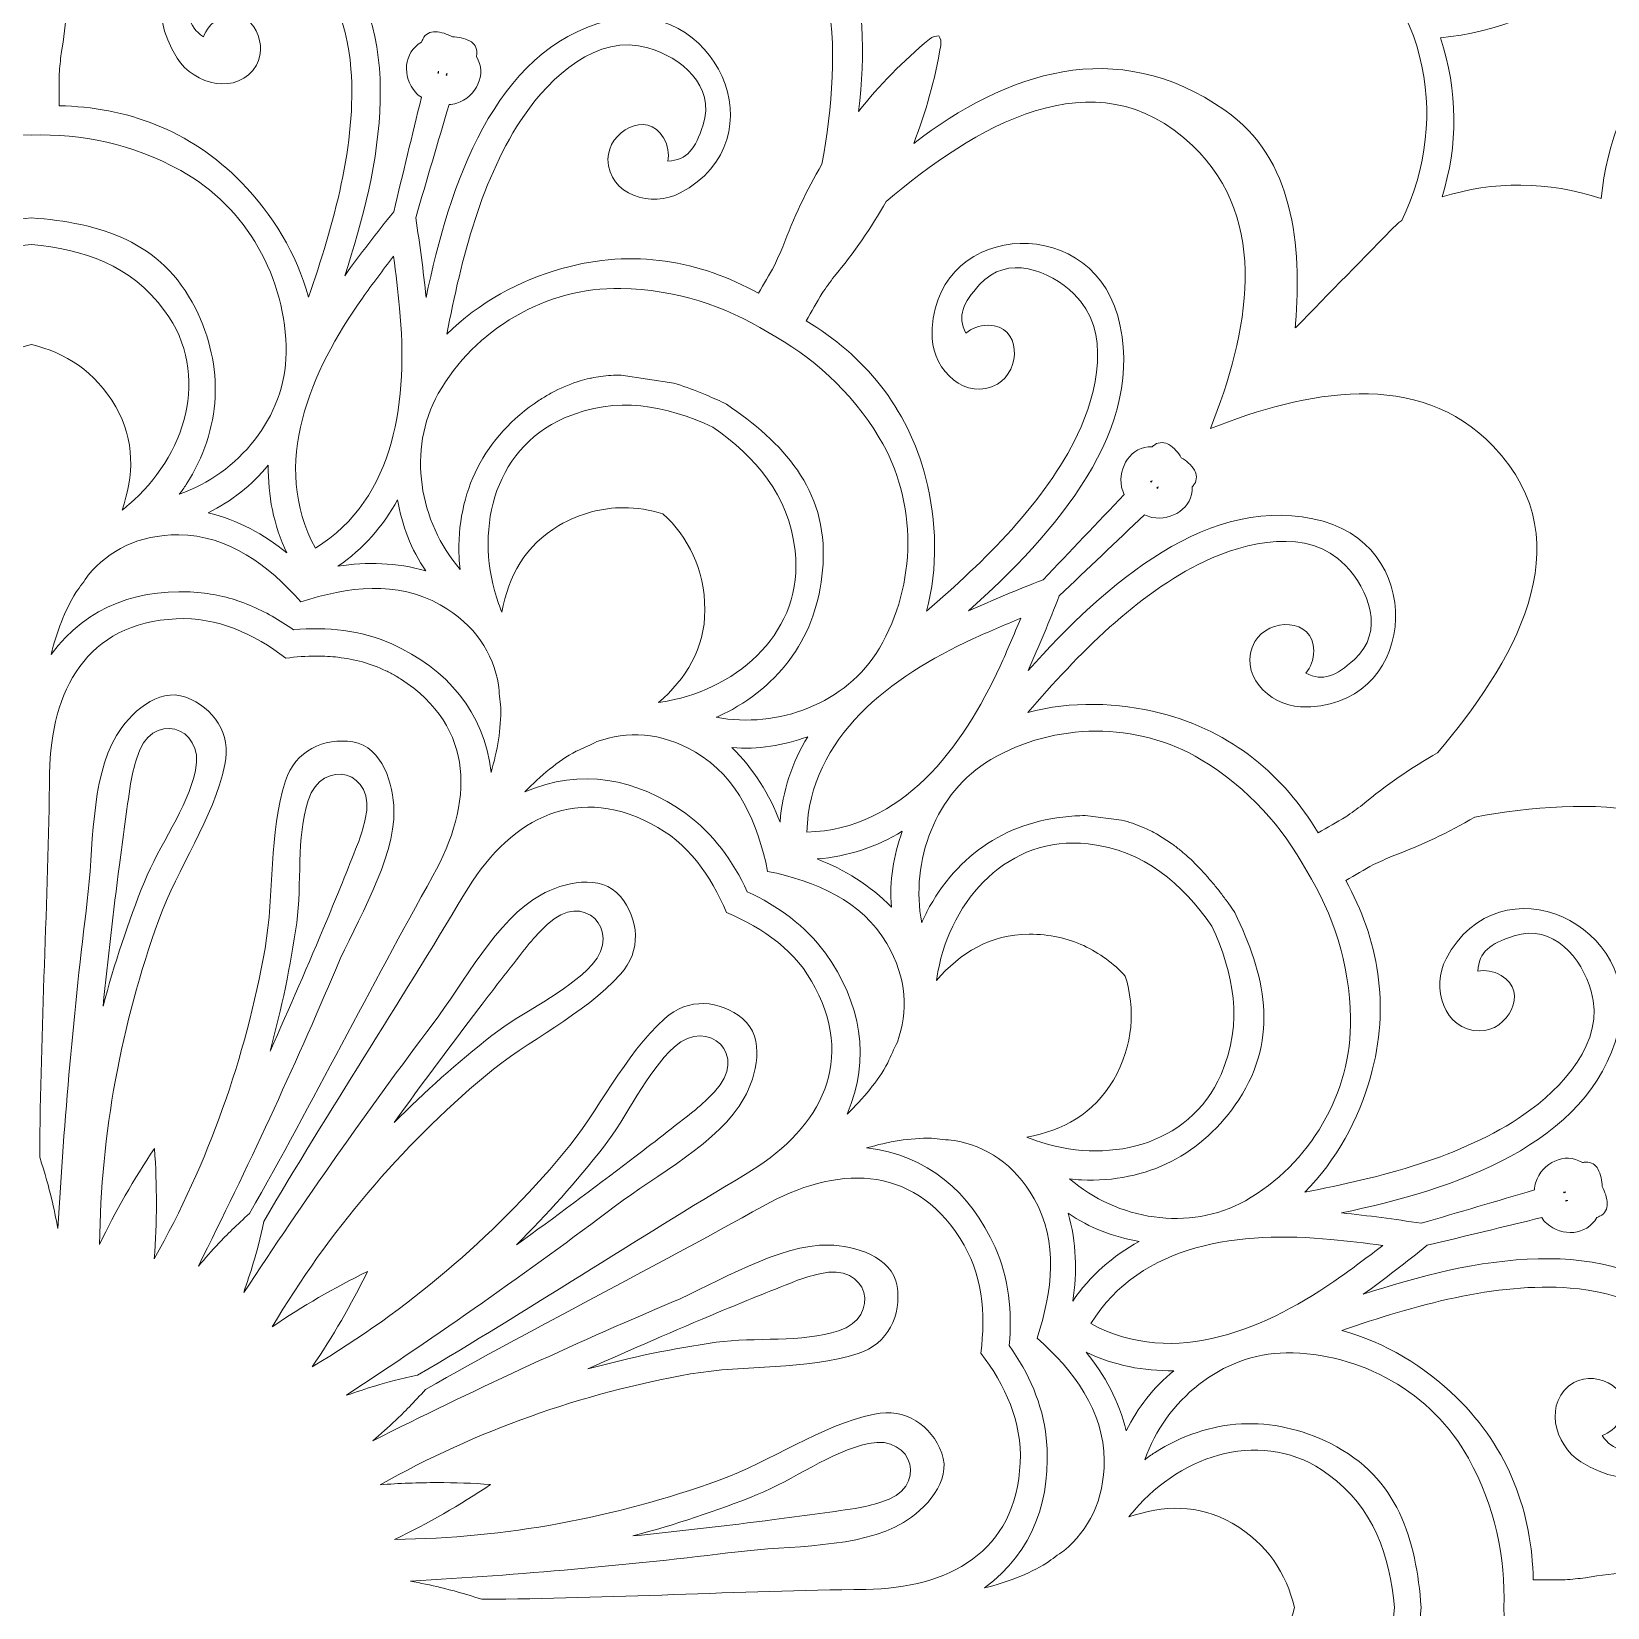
# Model space of a CAD drawing. Header units: inches. Extents: x 55 to 655, y -401 to -5.
# Drawn here: x 354 to 410.5, y -100 to -43.5 of the extents above; entities that cross this region are included whole.
import ezdxf

# ---------------------------------------------------------------- set-up
doc = ezdxf.new("R2010")
doc.units = ezdxf.units.IN
doc.header["$MEASUREMENT"] = 0
doc.layers.add('Layer 1', color=7, linetype='Continuous')

# ---------------------------------------------------------------- blocks, each defined once
blk = doc.blocks.new('block 3')
at = {"layer": 'Layer 1', "lineweight": 0}
for points, knots in [([(442.814, -100.103), (442.735, -100.063), (442.656, -100.036), (442.581, -100), (442.656, -99.964), (442.735, -99.937), (442.814, -99.897), (447.002, -97.912), (448.667, -92.708), (447.52, -88.393), (446.769, -85.569), (445.127, -83.141), (442.838, -81.591), (442.861, -81.563), (442.885, -81.532), (442.909, -81.496), (444.048, -79.487), (445.092, -77.431), (446.049, -75.335), (444.17, -73.998), (442.241, -72.74), (440.247, -71.574), (440.212, -71.55), (440.176, -71.534), (440.141, -71.522), (441.347, -69.035), (441.556, -66.112), (440.793, -63.293), (439.627, -58.982), (435.585, -55.308), (430.966, -55.68), (430.879, -55.688), (430.796, -55.7), (430.713, -55.712), (430.764, -55.64), (430.816, -55.577), (430.863, -55.506), (433.497, -51.69), (432.338, -46.351), (429.186, -43.187), (427.126, -41.119), (424.492, -39.838), (421.732, -39.636), (421.74, -39.6), (421.744, -39.561), (421.744, -39.521), (421.728, -37.212), (421.605, -34.91), (421.384, -32.616), (419.09, -32.395), (416.788, -32.272), (414.479, -32.256), (414.439, -32.256), (414.4, -32.26), (414.364, -32.268), (414.162, -29.508), (412.881, -26.874), (410.813, -24.814), (407.649, -21.662), (402.31, -20.503), (398.494, -23.137), (398.423, -23.184), (398.36, -23.236), (398.288, -23.287), (398.3, -23.204), (398.312, -23.121), (398.32, -23.034), (398.692, -18.415), (395.018, -14.373), (390.707, -13.207), (387.888, -12.444), (384.965, -12.653), (382.478, -13.859), (382.466, -13.824), (382.45, -13.788), (382.426, -13.753), (381.26, -11.759), (380.002, -9.83), (378.665, -7.951), (376.569, -8.908), (374.513, -9.952), (372.504, -11.091), (372.468, -11.115), (372.437, -11.139), (372.409, -11.162), (370.859, -8.873), (368.431, -7.231), (365.607, -6.48), (361.292, -5.333), (356.088, -6.998), (354.103, -11.186), (354.063, -11.265), (354.036, -11.344), (354, -11.419), (353.964, -11.344), (353.937, -11.265), (353.897, -11.186), (351.912, -6.998), (346.708, -5.333), (342.393, -6.48), (339.569, -7.231), (337.141, -8.873), (335.591, -11.162), (335.563, -11.139), (335.532, -11.115), (335.496, -11.091), (333.487, -9.952), (331.431, -8.908), (329.335, -7.951), (327.998, -9.83), (326.74, -11.759), (325.574, -13.753), (325.55, -13.788), (325.534, -13.824), (325.522, -13.859), (323.035, -12.653), (320.112, -12.444), (317.293, -13.207), (312.982, -14.373), (309.308, -18.415), (309.68, -23.034), (309.688, -23.121), (309.7, -23.204), (309.712, -23.287), (309.64, -23.236), (309.577, -23.184), (309.506, -23.137), (305.69, -20.503), (300.351, -21.662), (297.187, -24.814), (295.119, -26.874), (293.838, -29.508), (293.636, -32.268), (293.6, -32.26), (293.561, -32.256), (293.521, -32.256), (291.212, -32.272), (288.91, -32.395), (286.616, -32.616), (286.395, -34.91), (286.272, -37.212), (286.256, -39.521), (286.256, -39.561), (286.26, -39.6), (286.268, -39.636), (283.508, -39.838), (280.874, -41.119), (278.814, -43.187), (275.662, -46.351), (274.503, -51.69), (277.137, -55.506), (277.184, -55.577), (277.236, -55.64), (277.287, -55.712), (277.204, -55.7), (277.121, -55.688), (277.034, -55.68), (272.415, -55.308), (268.373, -58.982), (267.207, -63.293), (266.444, -66.112), (266.653, -69.035), (267.859, -71.522), (267.824, -71.534), (267.788, -71.55), (267.753, -71.574), (265.759, -72.74), (263.83, -73.998), (261.951, -75.335), (262.908, -77.431), (263.952, -79.487), (265.091, -81.496), (265.115, -81.532), (265.139, -81.563), (265.162, -81.591), (262.873, -83.141), (261.231, -85.569), (260.48, -88.393), (259.333, -92.708), (260.998, -97.912), (265.186, -99.897), (265.265, -99.937), (265.344, -99.964), (265.419, -100), (265.344, -100.036), (265.265, -100.063), (265.186, -100.103), (260.998, -102.088), (259.333, -107.292), (260.48, -111.607), (261.231, -114.431), (262.873, -116.859), (265.162, -118.409), (265.139, -118.437), (265.115, -118.468), (265.091, -118.504), (263.952, -120.513), (262.908, -122.569), (261.951, -124.665), (263.83, -126.002), (265.759, -127.26), (267.753, -128.426), (267.788, -128.45), (267.824, -128.466), (267.859, -128.478), (266.653, -130.965), (266.444, -133.888), (267.207, -136.707), (268.373, -141.018), (272.415, -144.692), (277.034, -144.32), (277.121, -144.312), (277.204, -144.3), (277.287, -144.288), (277.236, -144.36), (277.184, -144.423), (277.137, -144.494), (274.503, -148.31), (275.662, -153.649), (278.814, -156.813), (280.874, -158.881), (283.508, -160.162), (286.268, -160.364), (286.26, -160.4), (286.256, -160.439), (286.256, -160.479), (286.272, -162.788), (286.395, -165.09), (286.616, -167.384), (288.91, -167.605), (291.212, -167.728), (293.521, -167.744), (293.561, -167.744), (293.6, -167.74), (293.636, -167.732), (293.838, -170.492), (295.119, -173.126), (297.187, -175.186), (300.351, -178.338), (305.69, -179.497), (309.506, -176.863), (309.577, -176.816), (309.64, -176.764), (309.712, -176.713), (309.7, -176.796), (309.688, -176.879), (309.68, -176.966), (309.308, -181.585), (312.982, -185.627), (317.293, -186.793), (320.112, -187.556), (323.035, -187.347), (325.522, -186.141), (325.534, -186.176), (325.55, -186.212), (325.574, -186.247), (326.74, -188.241), (327.998, -190.17), (329.335, -192.049), (331.431, -191.092), (333.487, -190.048), (335.496, -188.909), (335.532, -188.885), (335.563, -188.861), (335.591, -188.838), (337.141, -191.128), (339.569, -192.769), (342.393, -193.52), (346.708, -194.667), (351.912, -193.002), (353.897, -188.814), (353.937, -188.735), (353.964, -188.656), (354, -188.581), (354.036, -188.656), (354.063, -188.735), (354.103, -188.814), (356.088, -193.002), (361.292, -194.667), (365.607, -193.52), (368.431, -192.769), (370.859, -191.128), (372.409, -188.838), (372.437, -188.861), (372.468, -188.885), (372.504, -188.909), (374.513, -190.048), (376.569, -191.092), (378.665, -192.049), (380.002, -190.17), (381.26, -188.241), (382.426, -186.247), (382.45, -186.212), (382.466, -186.176), (382.478, -186.141), (384.965, -187.347), (387.888, -187.556), (390.707, -186.793), (395.018, -185.627), (398.692, -181.585), (398.32, -176.966), (398.312, -176.879), (398.3, -176.796), (398.288, -176.713), (398.36, -176.764), (398.423, -176.816), (398.494, -176.863), (402.31, -179.497), (407.649, -178.338), (410.813, -175.186), (412.881, -173.126), (414.162, -170.492), (414.364, -167.732), (414.4, -167.74), (414.439, -167.744), (414.479, -167.744), (416.788, -167.728), (419.09, -167.605), (421.384, -167.384), (421.605, -165.09), (421.728, -162.788), (421.744, -160.479), (421.744, -160.439), (421.74, -160.4), (421.732, -160.364), (424.492, -160.162), (427.126, -158.881), (429.186, -156.813), (432.338, -153.649), (433.497, -148.31), (430.863, -144.494), (430.816, -144.423), (430.764, -144.36), (430.713, -144.288), (430.796, -144.3), (430.879, -144.312), (430.966, -144.32), (435.585, -144.692), (439.627, -141.018), (440.793, -136.707), (441.556, -133.888), (441.347, -130.965), (440.141, -128.478), (440.176, -128.466), (440.212, -128.45), (440.247, -128.426), (442.241, -127.26), (444.17, -126.002), (446.049, -124.665), (445.092, -122.569), (444.048, -120.513), (442.909, -118.504), (442.885, -118.468), (442.861, -118.437), (442.838, -118.409), (445.127, -116.859), (446.769, -114.431), (447.52, -111.607), (448.667, -107.292), (447.002, -102.088), (442.814, -100.103)], [0, 0, 0, 0, 1, 1, 1, 2, 2, 2, 3, 3, 3, 4, 4, 4, 5, 5, 5, 6, 6, 6, 7, 7, 7, 8, 8, 8, 9, 9, 9, 10, 10, 10, 11, 11, 11, 12, 12, 12, 13, 13, 13, 14, 14, 14, 15, 15, 15, 16, 16, 16, 17, 17, 17, 18, 18, 18, 19, 19, 19, 20, 20, 20, 21, 21, 21, 22, 22, 22, 23, 23, 23, 24, 24, 24, 25, 25, 25, 26, 26, 26, 27, 27, 27, 28, 28, 28, 29, 29, 29, 30, 30, 30, 31, 31, 31, 32, 32, 32, 33, 33, 33, 34, 34, 34, 35, 35, 35, 36, 36, 36, 37, 37, 37, 38, 38, 38, 39, 39, 39, 40, 40, 40, 41, 41, 41, 42, 42, 42, 43, 43, 43, 44, 44, 44, 45, 45, 45, 46, 46, 46, 47, 47, 47, 48, 48, 48, 49, 49, 49, 50, 50, 50, 51, 51, 51, 52, 52, 52, 53, 53, 53, 54, 54, 54, 55, 55, 55, 56, 56, 56, 57, 57, 57, 58, 58, 58, 59, 59, 59, 60, 60, 60, 61, 61, 61, 62, 62, 62, 63, 63, 63, 64, 64, 64, 65, 65, 65, 66, 66, 66, 67, 67, 67, 68, 68, 68, 69, 69, 69, 70, 70, 70, 71, 71, 71, 72, 72, 72, 73, 73, 73, 74, 74, 74, 75, 75, 75, 76, 76, 76, 77, 77, 77, 78, 78, 78, 79, 79, 79, 80, 80, 80, 81, 81, 81, 82, 82, 82, 83, 83, 83, 84, 84, 84, 85, 85, 85, 86, 86, 86, 87, 87, 87, 88, 88, 88, 89, 89, 89, 90, 90, 90, 91, 91, 91, 92, 92, 92, 93, 93, 93, 94, 94, 94, 95, 95, 95, 96, 96, 96, 97, 97, 97, 98, 98, 98, 99, 99, 99, 100, 100, 100, 101, 101, 101, 102, 102, 102, 103, 103, 103, 104, 104, 104, 105, 105, 105, 106, 106, 106, 107, 107, 107, 108, 108, 108, 109, 109, 109, 110, 110, 110, 111, 111, 111, 112, 112, 112, 113, 113, 113, 114, 114, 114, 115, 115, 115, 116, 116, 116, 117, 117, 117, 118, 118, 118, 119, 119, 119, 120, 120, 120, 120]), ([(388.92, -39.513), (389.157, -39.43), (389.394, -39.347), (389.632, -39.268), (389.632, -39.268), (390.351, -39.051), (390.351, -39.051), (390.589, -38.983), (390.83, -38.916), (391.067, -38.857), (391.308, -38.798), (391.55, -38.742), (391.791, -38.695), (391.909, -38.667), (392.032, -38.643), (392.155, -38.623), (392.396, -38.58), (392.637, -38.54), (392.878, -38.509), (393.483, -38.426), (394.092, -38.382), (394.698, -38.382), (395.568, -38.382), (396.438, -38.473), (397.304, -38.675), (397.521, -38.726), (397.739, -38.782), (397.956, -38.849), (398.605, -39.043), (399.249, -39.304), (399.89, -39.64), (404.062, -41.823), (404.877, -46.651), (403.085, -50.317), (403.034, -50.341), (402.987, -50.373), (402.939, -50.42), (401.721, -51.662), (400.503, -52.904), (399.285, -54.15), (399.277, -54.15), (399.273, -54.153), (399.269, -54.157), (399.273, -54.106), (399.277, -54.059), (399.281, -54.007), (399.487, -51.235), (399.249, -48.103), (396.75, -46.363), (392.831, -43.638), (388.916, -45.022), (385.602, -47.553), (386.041, -46.438), (386.365, -45.267), (386.571, -44.049), (386.594, -43.915), (386.563, -43.796), (386.503, -43.701), (386.393, -43.697), (386.274, -43.733), (386.167, -43.82), (385.214, -44.603), (384.368, -45.473), (383.621, -46.41), (384.154, -42.274), (383.395, -38.188), (379.073, -36.16), (376.32, -34.863), (373.489, -36.223), (371.191, -37.789), (371.147, -37.817), (371.108, -37.848), (371.068, -37.876), (371.068, -37.876), (371.068, -37.856), (371.068, -37.856), (371.535, -36.18), (372.002, -34.503), (372.468, -32.826), (372.484, -32.763), (372.488, -32.703), (372.484, -32.648), (374.762, -29.267), (379.349, -27.554), (383.332, -30.077), (386.772, -32.26), (388.244, -35.76), (388.92, -39.513)], [0, 0, 0, 0, 1, 1, 1, 2, 2, 2, 3, 3, 3, 4, 4, 4, 5, 5, 5, 6, 6, 6, 7, 7, 7, 8, 8, 8, 9, 9, 9, 10, 10, 10, 11, 11, 11, 12, 12, 12, 13, 13, 13, 14, 14, 14, 15, 15, 15, 16, 16, 16, 17, 17, 17, 18, 18, 18, 19, 19, 19, 20, 20, 20, 21, 21, 21, 22, 22, 22, 23, 23, 23, 24, 24, 24, 25, 25, 25, 26, 26, 26, 27, 27, 27, 28, 28, 28, 29, 29, 29, 29]), ([(382.315, -48.301), (381.762, -49.234), (381.295, -50.223), (380.916, -51.263), (380.813, -51.484), (380.714, -51.71), (380.611, -51.931), (380.421, -52.259), (380.231, -52.591), (380.042, -52.92), (377.95, -51.769), (375.577, -51.306), (373.002, -52.034), (371.503, -52.457), (370.001, -53.256), (368.881, -54.391), (369.388, -51.702), (370.135, -48.744), (371.654, -46.541), (372.579, -45.196), (374.26, -43.598), (376.079, -44.128), (377.25, -44.472), (378.519, -45.473), (378.056, -46.893), (377.779, -47.755), (377.491, -48.146), (376.795, -48.19), (376.842, -47.925), (376.803, -47.636), (376.644, -47.359), (376.043, -46.311), (374.647, -47.146), (374.651, -48.119), (374.659, -49.42), (376.229, -49.859), (377.238, -49.329), (380.876, -47.411), (378.472, -42.175), (374.62, -43.163), (370.562, -44.207), (368.972, -49.064), (368.134, -53.078), (368.039, -52.121), (367.909, -51.168), (367.762, -50.215), (368.162, -48.862), (368.557, -47.514), (368.957, -46.165), (369.048, -46.161), (369.139, -46.145), (369.233, -46.114), (369.922, -45.88), (370.337, -45.081), (369.937, -44.445), (369.945, -44.397), (369.949, -44.354), (369.953, -44.31), (369.973, -44.148), (369.846, -43.954), (369.708, -43.887), (369.506, -43.784), (369.289, -43.737), (369.075, -43.737), (368.889, -43.63), (368.68, -43.563), (368.454, -43.551), (368.3, -43.543), (368.094, -43.646), (368.027, -43.796), (368.007, -43.84), (367.988, -43.883), (367.968, -43.931), (367.319, -44.287), (367.276, -45.176), (367.75, -45.718), (367.814, -45.793), (367.889, -45.853), (367.968, -45.9), (367.636, -47.264), (367.304, -48.633), (366.975, -50.001), (366.37, -50.756), (365.781, -51.516), (365.219, -52.295), (366.501, -48.403), (367.553, -43.405), (364.559, -40.47), (361.72, -37.686), (357.017, -41.02), (359.212, -44.496), (359.821, -45.461), (361.399, -45.864), (362.056, -44.745), (362.55, -43.903), (361.751, -42.483), (360.711, -43.088), (360.434, -43.25), (360.256, -43.484), (360.161, -43.737), (359.58, -43.345), (359.533, -42.863), (359.718, -41.977), (360.027, -40.518), (361.629, -40.284), (362.811, -40.573), (364.654, -41.024), (365.31, -43.25), (365.441, -44.876), (365.654, -47.541), (364.82, -50.48), (363.918, -53.062), (363.515, -51.516), (362.613, -50.072), (361.526, -48.957), (359.663, -47.043), (357.373, -46.256), (354.989, -46.205), (354.989, -46.205), (354.989, -45.066), (354.989, -45.066), (355.012, -44.82), (355.036, -44.579), (355.06, -44.334), (355.254, -43.243), (355.341, -42.155), (355.329, -41.067), (356.709, -37.267), (359.109, -32.684), (363.843, -33.85), (367.628, -34.784), (368.917, -38.679), (369.459, -42.313), (371.741, -39.438), (374.806, -36.709), (378.547, -37.793), (383.233, -39.149), (383.023, -44.318), (382.315, -48.301)], [0, 0, 0, 0, 1, 1, 1, 2, 2, 2, 3, 3, 3, 4, 4, 4, 5, 5, 5, 6, 6, 6, 7, 7, 7, 8, 8, 8, 9, 9, 9, 10, 10, 10, 11, 11, 11, 12, 12, 12, 13, 13, 13, 14, 14, 14, 15, 15, 15, 16, 16, 16, 17, 17, 17, 18, 18, 18, 19, 19, 19, 20, 20, 20, 21, 21, 21, 22, 22, 22, 23, 23, 23, 24, 24, 24, 25, 25, 25, 26, 26, 26, 27, 27, 27, 28, 28, 28, 29, 29, 29, 30, 30, 30, 31, 31, 31, 32, 32, 32, 33, 33, 33, 34, 34, 34, 35, 35, 35, 36, 36, 36, 37, 37, 37, 38, 38, 38, 39, 39, 39, 40, 40, 40, 41, 41, 41, 42, 42, 42, 43, 43, 43, 44, 44, 44, 45, 45, 45, 46, 46, 46, 46]), ([(413.648, -36.879), (415.048, -36.389), (416.488, -36.12), (417.927, -36.073), (417.88, -37.512), (417.611, -38.952), (417.121, -40.352), (417.089, -40.367), (417.061, -40.375), (417.03, -40.387), (413.284, -41.914), (410.623, -45.536), (410.228, -49.53), (408.345, -48.894), (406.352, -48.898), (404.529, -49.471), (405.102, -47.648), (405.106, -45.655), (404.47, -43.772), (408.464, -43.377), (412.086, -40.716), (413.613, -36.97), (413.625, -36.939), (413.633, -36.911), (413.648, -36.879)], [0, 0, 0, 0, 1, 1, 1, 2, 2, 2, 3, 3, 3, 4, 4, 4, 5, 5, 5, 6, 6, 6, 7, 7, 7, 8, 8, 8, 8]), ([(406.364, -58.401), (409.741, -61.917), (406.977, -66.286), (404.371, -69.383), (403.425, -69.913), (402.528, -70.538), (401.678, -71.25), (401.48, -71.392), (401.282, -71.534), (401.08, -71.677), (400.752, -71.866), (400.424, -72.06), (400.092, -72.25), (398.858, -70.205), (397.031, -68.62), (394.44, -67.959), (392.93, -67.576), (391.229, -67.516), (389.691, -67.943), (391.478, -65.867), (393.602, -63.676), (396.014, -62.529), (397.49, -61.83), (399.748, -61.284), (401.057, -62.656), (401.899, -63.538), (402.496, -65.037), (401.389, -66.037), (400.717, -66.642), (400.274, -66.84), (399.645, -66.532), (399.819, -66.322), (399.93, -66.053), (399.93, -65.733), (399.934, -64.527), (398.308, -64.55), (397.826, -65.397), (397.185, -66.524), (398.32, -67.69), (399.459, -67.734), (403.568, -67.896), (404.106, -62.158), (400.274, -61.09), (396.24, -59.967), (392.435, -63.376), (389.703, -66.433), (390.094, -65.555), (390.462, -64.665), (390.814, -63.763), (391.83, -62.794), (392.851, -61.826), (393.871, -60.853), (393.95, -60.896), (394.037, -60.932), (394.136, -60.952), (394.848, -61.09), (395.607, -60.608), (395.583, -59.856), (395.607, -59.821), (395.635, -59.785), (395.662, -59.749), (395.757, -59.619), (395.746, -59.386), (395.659, -59.255), (395.536, -59.069), (395.374, -58.919), (395.188, -58.812), (395.081, -58.626), (394.931, -58.464), (394.745, -58.341), (394.614, -58.254), (394.381, -58.243), (394.251, -58.338), (394.215, -58.365), (394.179, -58.393), (394.144, -58.417), (393.392, -58.393), (392.91, -59.152), (393.048, -59.864), (393.068, -59.963), (393.104, -60.05), (393.147, -60.129), (392.174, -61.149), (391.206, -62.17), (390.237, -63.186), (389.335, -63.538), (388.445, -63.906), (387.567, -64.297), (390.624, -61.565), (394.033, -57.76), (392.91, -53.726), (391.842, -49.894), (386.104, -50.432), (386.266, -54.541), (386.31, -55.68), (387.476, -56.815), (388.603, -56.174), (389.45, -55.692), (389.473, -54.066), (388.267, -54.07), (387.947, -54.07), (387.678, -54.181), (387.468, -54.355), (387.16, -53.726), (387.358, -53.283), (387.963, -52.611), (388.963, -51.504), (390.462, -52.101), (391.344, -52.943), (392.716, -54.252), (392.171, -56.51), (391.471, -57.986), (390.324, -60.398), (388.133, -62.522), (386.057, -64.309), (386.484, -62.771), (386.424, -61.07), (386.041, -59.56), (385.38, -56.969), (383.795, -55.142), (381.75, -53.908), (381.94, -53.576), (382.134, -53.248), (382.323, -52.92), (382.466, -52.718), (382.608, -52.52), (382.75, -52.322), (383.462, -51.472), (384.087, -50.575), (384.617, -49.629), (387.714, -47.023), (392.084, -44.259), (395.599, -47.636), (398.411, -50.337), (397.58, -54.355), (396.232, -57.768), (399.645, -56.42), (403.663, -55.589), (406.364, -58.401)], [0, 0, 0, 0, 1, 1, 1, 2, 2, 2, 3, 3, 3, 4, 4, 4, 5, 5, 5, 6, 6, 6, 7, 7, 7, 8, 8, 8, 9, 9, 9, 10, 10, 10, 11, 11, 11, 12, 12, 12, 13, 13, 13, 14, 14, 14, 15, 15, 15, 16, 16, 16, 17, 17, 17, 18, 18, 18, 19, 19, 19, 20, 20, 20, 21, 21, 21, 22, 22, 22, 23, 23, 23, 24, 24, 24, 25, 25, 25, 26, 26, 26, 27, 27, 27, 28, 28, 28, 29, 29, 29, 30, 30, 30, 31, 31, 31, 32, 32, 32, 33, 33, 33, 34, 34, 34, 35, 35, 35, 36, 36, 36, 37, 37, 37, 38, 38, 38, 39, 39, 39, 40, 40, 40, 41, 41, 41, 42, 42, 42, 43, 43, 43, 44, 44, 44, 45, 45, 45, 46, 46, 46, 46]), ([(368.553, -45.038), (368.565, -45.014), (368.573, -44.991), (368.585, -44.971), (368.585, -44.971), (368.585, -45.026), (368.585, -45.026), (368.577, -45.03), (368.565, -45.034), (368.553, -45.038)], [0, 0, 0, 0, 1, 1, 1, 2, 2, 2, 3, 3, 3, 3]), ([(368.854, -45.101), (368.866, -45.085), (368.874, -45.066), (368.885, -45.05), (368.881, -45.074), (368.881, -45.101), (368.877, -45.125), (368.877, -45.125), (368.854, -45.101), (368.854, -45.101)], [0, 0, 0, 0, 1, 1, 1, 2, 2, 2, 3, 3, 3, 3]), ([(359.295, -60.121), (359.382, -60.006), (359.465, -59.892), (359.541, -59.773), (360.806, -57.784), (360.925, -55.557), (359.869, -53.457), (358.651, -51.029), (356.428, -50.408), (354, -50.219), (351.572, -50.408), (349.349, -51.029), (348.131, -53.457), (347.075, -55.557), (347.194, -57.784), (348.46, -59.773), (348.535, -59.892), (348.618, -60.006), (348.705, -60.121), (346.597, -59.382), (344.9, -57.369), (344.881, -55.055), (344.853, -52.413), (346.308, -49.815), (348.653, -48.526), (350.397, -47.565), (352.205, -47.197), (354, -47.253), (355.795, -47.197), (357.603, -47.565), (359.347, -48.526), (361.692, -49.815), (363.147, -52.413), (363.12, -55.055), (363.1, -57.369), (361.403, -59.382), (359.295, -60.121)], [0, 0, 0, 0, 1, 1, 1, 2, 2, 2, 3, 3, 3, 4, 4, 4, 5, 5, 5, 6, 6, 6, 7, 7, 7, 8, 8, 8, 9, 9, 9, 10, 10, 10, 11, 11, 11, 12, 12, 12, 12]), ([(350.757, -60.691), (350.674, -60.623), (350.591, -60.56), (350.512, -60.489), (348.511, -58.788), (347.53, -55.858), (349.231, -53.548), (350.449, -51.895), (352.149, -51.358), (354, -51.172), (355.851, -51.358), (357.551, -51.895), (358.769, -53.548), (360.47, -55.858), (359.489, -58.788), (357.488, -60.489), (357.409, -60.56), (357.326, -60.623), (357.243, -60.691), (357.666, -59.465), (357.717, -58.191), (357.017, -56.989), (356.274, -55.712), (355.206, -55.047), (354, -54.755), (352.794, -55.047), (351.726, -55.712), (350.983, -56.989), (350.283, -58.191), (350.334, -59.465), (350.757, -60.691)], [0, 0, 0, 0, 1, 1, 1, 2, 2, 2, 3, 3, 3, 4, 4, 4, 5, 5, 5, 6, 6, 6, 7, 7, 7, 8, 8, 8, 9, 9, 9, 10, 10, 10, 10]), ([(364.167, -62.051), (362.538, -59.061), (363.993, -55.712), (365.852, -53.098), (366.212, -52.591), (366.588, -52.093), (366.971, -51.595), (367.05, -52.216), (367.126, -52.833), (367.185, -53.454), (367.489, -56.649), (367.074, -60.279), (364.167, -62.051)], [0, 0, 0, 0, 1, 1, 1, 2, 2, 2, 3, 3, 3, 4, 4, 4, 4]), ([(384.372, -65.638), (383.197, -67.631), (380.722, -68.525), (378.527, -68.11), (378.657, -68.058), (378.784, -67.999), (378.914, -67.932), (381.003, -66.84), (382.217, -64.977), (382.355, -62.624), (382.513, -59.915), (380.9, -58.27), (378.891, -56.89), (378.657, -56.779), (378.424, -56.673), (378.187, -56.574), (378.112, -56.538), (378.033, -56.507), (377.953, -56.475), (377.641, -56.352), (377.325, -56.238), (377.012, -56.147), (377.012, -56.147), (375.118, -55.85), (375.118, -55.85), (374.995, -55.85), (374.877, -55.854), (374.754, -55.862), (374.632, -55.87), (374.513, -55.882), (374.39, -55.901), (374.28, -55.917), (374.169, -55.933), (374.054, -55.961), (374.03, -55.965), (374.007, -55.973), (373.987, -55.973), (373.88, -55.996), (373.769, -56.028), (373.659, -56.06), (373.354, -56.151), (373.046, -56.273), (372.741, -56.431), (372.619, -56.495), (372.496, -56.566), (372.373, -56.641), (372.31, -56.677), (372.251, -56.716), (372.188, -56.756), (370.222, -58.049), (369.214, -60.034), (369.316, -62.391), (369.32, -62.533), (369.336, -62.676), (369.352, -62.814), (367.897, -61.122), (367.434, -58.531), (368.573, -56.518), (369.87, -54.217), (372.429, -52.694), (375.106, -52.75), (377.099, -52.789), (378.847, -53.374), (380.374, -54.32), (381.956, -55.17), (383.336, -56.392), (384.368, -58.096), (385.756, -60.386), (385.712, -63.364), (384.372, -65.638)], [0, 0, 0, 0, 1, 1, 1, 2, 2, 2, 3, 3, 3, 4, 4, 4, 5, 5, 5, 6, 6, 6, 7, 7, 7, 8, 8, 8, 9, 9, 9, 10, 10, 10, 11, 11, 11, 12, 12, 12, 13, 13, 13, 14, 14, 14, 15, 15, 15, 16, 16, 16, 17, 17, 17, 18, 18, 18, 19, 19, 19, 20, 20, 20, 21, 21, 21, 22, 22, 22, 23, 23, 23, 23]), ([(378.12, -64.262), (378.116, -62.783), (377.522, -61.675), (376.621, -60.817), (376.158, -60.683), (375.684, -60.604), (375.205, -60.604), (374.45, -60.604), (373.675, -60.793), (372.891, -61.244), (371.685, -61.936), (371.092, -63.067), (370.843, -64.341), (370.807, -64.242), (370.768, -64.139), (370.732, -64.04), (369.854, -61.565), (370.467, -58.535), (373.097, -57.388), (374.98, -56.566), (376.716, -56.949), (378.412, -57.713), (379.923, -58.8), (381.129, -60.113), (381.354, -62.154), (381.675, -65.005), (379.361, -67.054), (376.775, -67.528), (376.672, -67.548), (376.565, -67.564), (376.463, -67.584), (377.439, -66.733), (378.124, -65.654), (378.12, -64.262)], [0, 0, 0, 0, 1, 1, 1, 2, 2, 2, 3, 3, 3, 4, 4, 4, 5, 5, 5, 6, 6, 6, 7, 7, 7, 8, 8, 8, 9, 9, 9, 10, 10, 10, 11, 11, 11, 11]), ([(360.327, -60.782), (361.166, -60.378), (361.89, -59.797), (362.483, -59.081), (362.463, -60.161), (362.669, -61.224), (363.151, -62.225), (362.321, -61.553), (361.391, -61.043), (360.327, -60.782)], [0, 0, 0, 0, 1, 1, 1, 2, 2, 2, 3, 3, 3, 3]), ([(394.085, -59.678), (394.104, -59.662), (394.124, -59.647), (394.144, -59.635), (394.136, -59.65), (394.124, -59.67), (394.116, -59.686), (394.108, -59.682), (394.096, -59.682), (394.085, -59.678)], [0, 0, 0, 0, 1, 1, 1, 2, 2, 2, 3, 3, 3, 3]), ([(368.126, -62.866), (367.074, -62.561), (366.022, -62.541), (364.974, -62.703), (365.884, -62.083), (366.592, -61.26), (367.114, -60.323), (367.268, -61.232), (367.6, -62.098), (368.126, -62.866)], [0, 0, 0, 0, 1, 1, 1, 2, 2, 2, 3, 3, 3, 3]), ([(394.314, -59.884), (394.33, -59.876), (394.35, -59.864), (394.365, -59.856), (394.353, -59.876), (394.338, -59.896), (394.322, -59.915), (394.318, -59.904), (394.318, -59.892), (394.314, -59.884)], [0, 0, 0, 0, 1, 1, 1, 2, 2, 2, 3, 3, 3, 3]), ([(363.649, -63.981), (365.33, -63.419), (367.098, -63.206), (368.644, -64.084), (369.906, -64.799), (370.527, -65.816), (370.732, -66.951), (370.752, -67.224), (370.776, -67.497), (370.811, -67.765), (370.823, -68.525), (370.689, -69.312), (370.463, -70.083), (370.23, -67.932), (368.877, -66.366), (366.908, -65.484), (365.797, -64.985), (364.591, -64.867), (363.384, -64.973), (362.89, -64.629), (362.368, -64.329), (361.814, -64.099), (361.265, -63.87), (360.683, -63.712), (360.078, -63.653), (357.931, -63.435), (355.981, -64.111), (354.704, -65.859), (354.898, -65.06), (355.186, -64.297), (355.59, -63.637), (355.74, -63.435), (355.89, -63.229), (356.033, -63.016), (356.776, -62.134), (357.824, -61.565), (359.276, -61.576), (361.055, -61.588), (362.479, -62.656), (363.649, -63.981)], [0, 0, 0, 0, 1, 1, 1, 2, 2, 2, 3, 3, 3, 4, 4, 4, 5, 5, 5, 6, 6, 6, 7, 7, 7, 8, 8, 8, 9, 9, 9, 10, 10, 10, 11, 11, 11, 12, 12, 12, 13, 13, 13, 13]), ([(368.379, -73.792), (366.137, -77.791), (364.084, -81.899), (361.814, -85.882), (361.36, -86.289), (360.976, -86.669), (360.707, -86.95), (360.458, -87.219), (360.213, -87.495), (359.976, -87.772), (361.735, -84.26), (363.392, -80.697), (364.923, -77.083), (365.615, -75.445), (367.023, -73.239), (366.983, -71.428), (366.963, -70.534), (366.588, -69.177), (365.512, -68.995), (364.472, -68.821), (363.444, -69.316), (363.096, -70.387), (362.487, -72.274), (362.712, -74.437), (362.364, -76.391), (361.664, -80.326), (360.339, -84.051), (358.394, -87.515), (358.496, -86.202), (358.5, -84.881), (358.406, -83.56), (357.662, -84.656), (357.006, -85.803), (356.44, -86.993), (356.484, -83.019), (357.199, -79.127), (358.56, -75.37), (359.236, -73.504), (360.513, -71.744), (360.929, -69.806), (361.166, -68.707), (360.521, -67.762), (359.533, -67.394), (358.512, -67.014), (357.504, -67.999), (357.041, -68.766), (356.104, -70.316), (356.219, -72.926), (355.997, -74.69), (355.515, -78.589), (355.171, -82.501), (354.941, -86.424), (354.874, -86.064), (354.799, -85.704), (354.716, -85.344), (354.625, -84.964), (354.482, -84.446), (354.293, -83.869), (354.32, -79.281), (354.593, -74.698), (354.649, -70.115), (354.688, -67.149), (355.973, -64.728), (359.185, -64.582), (360.648, -64.515), (361.969, -65.12), (363.112, -65.994), (363.475, -65.946), (363.843, -65.919), (364.207, -65.919), (364.338, -65.919), (364.472, -65.923), (364.603, -65.93), (364.729, -65.934), (364.852, -65.946), (364.978, -65.962), (365.571, -66.029), (366.145, -66.18), (366.691, -66.441), (366.809, -66.496), (366.928, -66.559), (367.043, -66.627), (367.102, -66.662), (367.161, -66.698), (367.216, -66.733), (369.925, -68.469), (369.831, -71.206), (368.379, -73.792)], [0, 0, 0, 0, 1, 1, 1, 2, 2, 2, 3, 3, 3, 4, 4, 4, 5, 5, 5, 6, 6, 6, 7, 7, 7, 8, 8, 8, 9, 9, 9, 10, 10, 10, 11, 11, 11, 12, 12, 12, 13, 13, 13, 14, 14, 14, 15, 15, 15, 16, 16, 16, 17, 17, 17, 18, 18, 18, 19, 19, 19, 20, 20, 20, 21, 21, 21, 22, 22, 22, 23, 23, 23, 24, 24, 24, 25, 25, 25, 26, 26, 26, 27, 27, 27, 28, 28, 28, 29, 29, 29, 29]), ([(381.778, -72.222), (381.861, -68.817), (384.799, -66.642), (387.718, -65.306), (388.283, -65.049), (388.856, -64.803), (389.434, -64.566), (389.197, -65.144), (388.951, -65.717), (388.694, -66.282), (387.358, -69.201), (385.183, -72.139), (381.778, -72.222)], [0, 0, 0, 0, 1, 1, 1, 2, 2, 2, 3, 3, 3, 4, 4, 4, 4]), ([(356.563, -78.463), (356.733, -76.774), (356.934, -75.086), (357.148, -73.401), (357.271, -72.428), (357.405, -71.455), (357.551, -70.49), (357.603, -70.178), (357.674, -69.873), (357.769, -69.573), (358.251, -67.837), (360.221, -68.406), (359.877, -70.012), (359.588, -71.36), (358.556, -72.721), (358.042, -74.006), (357.452, -75.465), (356.966, -76.948), (356.563, -78.463)], [0, 0, 0, 0, 1, 1, 1, 2, 2, 2, 3, 3, 3, 4, 4, 4, 5, 5, 5, 6, 6, 6, 6]), ([(397.482, -85.427), (395.469, -86.566), (392.878, -86.103), (391.186, -84.648), (391.324, -84.664), (391.467, -84.68), (391.609, -84.684), (393.966, -84.786), (395.951, -83.778), (397.244, -81.812), (398.735, -79.542), (398.162, -77.308), (397.11, -75.109), (397.11, -75.109), (396.861, -74.753), (396.861, -74.753), (396.774, -74.639), (396.691, -74.524), (396.604, -74.409), (396.517, -74.299), (396.43, -74.188), (396.339, -74.077), (396.248, -73.97), (396.157, -73.864), (396.066, -73.757), (395.975, -73.654), (395.88, -73.551), (395.785, -73.456), (395.706, -73.373), (395.627, -73.298), (395.548, -73.223), (395.548, -73.223), (395.417, -73.104), (395.417, -73.104), (395.342, -73.033), (395.263, -72.966), (395.184, -72.899), (395.081, -72.816), (394.974, -72.733), (394.868, -72.653), (394.868, -72.653), (394.302, -72.29), (394.302, -72.29), (394.168, -72.214), (394.025, -72.143), (393.883, -72.08), (393.883, -72.08), (393.444, -71.906), (393.444, -71.906), (393.317, -71.863), (393.183, -71.823), (393.048, -71.791), (393.048, -71.791), (391.739, -71.633), (391.739, -71.633), (391.621, -71.633), (391.498, -71.637), (391.376, -71.645), (389.023, -71.783), (387.16, -72.997), (386.068, -75.086), (386.001, -75.216), (385.942, -75.343), (385.89, -75.473), (385.475, -73.278), (386.369, -70.803), (388.362, -69.628), (390.636, -68.287), (393.614, -68.244), (395.904, -69.632), (397.608, -70.664), (398.83, -72.044), (399.68, -73.626), (400.626, -75.153), (401.211, -76.901), (401.25, -78.894), (401.306, -81.571), (399.783, -84.13), (397.482, -85.427)], [0, 0, 0, 0, 1, 1, 1, 2, 2, 2, 3, 3, 3, 4, 4, 4, 5, 5, 5, 6, 6, 6, 7, 7, 7, 8, 8, 8, 9, 9, 9, 10, 10, 10, 11, 11, 11, 12, 12, 12, 13, 13, 13, 14, 14, 14, 15, 15, 15, 16, 16, 16, 17, 17, 17, 18, 18, 18, 19, 19, 19, 20, 20, 20, 21, 21, 21, 22, 22, 22, 23, 23, 23, 24, 24, 24, 25, 25, 25, 26, 26, 26, 26]), ([(385.016, -79.744), (384.894, -79.993), (384.779, -80.242), (384.676, -80.488), (384.309, -81.152), (383.798, -81.769), (383.213, -82.323), (384.091, -80.341), (383.7, -78.313), (382.438, -76.565), (381.726, -75.576), (380.738, -74.868), (379.642, -74.358), (379.132, -73.262), (378.424, -72.274), (377.435, -71.562), (375.687, -70.3), (373.659, -69.909), (371.677, -70.787), (372.231, -70.202), (372.848, -69.691), (373.512, -69.324), (373.758, -69.221), (374.007, -69.106), (374.256, -68.984), (375.339, -68.596), (376.53, -68.628), (377.783, -69.359), (379.314, -70.261), (380.014, -71.898), (380.37, -73.63), (382.102, -73.986), (383.739, -74.686), (384.641, -76.217), (385.372, -77.47), (385.404, -78.661), (385.016, -79.744)], [0, 0, 0, 0, 1, 1, 1, 2, 2, 2, 3, 3, 3, 4, 4, 4, 5, 5, 5, 6, 6, 6, 7, 7, 7, 8, 8, 8, 9, 9, 9, 10, 10, 10, 11, 11, 11, 12, 12, 12, 12]), ([(379.088, -69.197), (380.018, -69.272), (380.935, -69.126), (381.805, -68.806), (381.252, -69.727), (380.896, -70.755), (380.813, -71.863), (380.429, -70.866), (379.879, -69.96), (379.088, -69.197)], [0, 0, 0, 0, 1, 1, 1, 2, 2, 2, 3, 3, 3, 3]), ([(362.546, -80.068), (362.957, -78.554), (363.278, -77.027), (363.499, -75.469), (363.693, -74.097), (363.479, -72.404), (363.906, -71.091), (364.409, -69.529), (366.402, -70.02), (365.951, -71.764), (365.884, -72.072), (365.793, -72.373), (365.678, -72.665), (365.322, -73.579), (364.954, -74.484), (364.575, -75.39), (363.918, -76.956), (363.246, -78.518), (362.546, -80.068)], [0, 0, 0, 0, 1, 1, 1, 2, 2, 2, 3, 3, 3, 4, 4, 4, 5, 5, 5, 6, 6, 6, 6]), ([(376.202, -71.922), (377.503, -72.594), (378.341, -73.777), (378.895, -75.105), (380.223, -75.659), (381.406, -76.497), (382.078, -77.798), (383.557, -80.654), (382.106, -82.979), (379.559, -84.494), (375.616, -86.835), (371.784, -89.366), (367.826, -91.679), (367.228, -91.806), (366.706, -91.94), (366.335, -92.055), (365.979, -92.162), (365.627, -92.277), (365.279, -92.399), (368.561, -90.236), (371.784, -87.982), (374.92, -85.613), (376.336, -84.541), (378.657, -83.335), (379.531, -81.749), (379.962, -80.962), (380.31, -79.602), (379.472, -78.906), (378.661, -78.233), (377.518, -78.146), (376.684, -78.902), (375.213, -80.231), (374.327, -82.22), (373.05, -83.738), (370.475, -86.791), (367.466, -89.354), (364.049, -91.383), (364.792, -90.299), (365.457, -89.156), (366.034, -87.966), (364.844, -88.543), (363.701, -89.208), (362.617, -89.951), (364.646, -86.534), (367.209, -83.525), (370.262, -80.95), (371.78, -79.673), (373.769, -78.787), (375.098, -77.316), (375.854, -76.482), (375.767, -75.339), (375.094, -74.528), (374.398, -73.69), (373.038, -74.038), (372.251, -74.469), (370.665, -75.343), (369.459, -77.664), (368.387, -79.08), (366.018, -82.216), (363.764, -85.439), (361.601, -88.721), (361.723, -88.373), (361.838, -88.021), (361.945, -87.665), (362.06, -87.294), (362.194, -86.772), (362.321, -86.174), (364.634, -82.216), (367.165, -78.384), (369.506, -74.441), (371.021, -71.894), (373.346, -70.443), (376.202, -71.922)], [0, 0, 0, 0, 1, 1, 1, 2, 2, 2, 3, 3, 3, 4, 4, 4, 5, 5, 5, 6, 6, 6, 7, 7, 7, 8, 8, 8, 9, 9, 9, 10, 10, 10, 11, 11, 11, 12, 12, 12, 13, 13, 13, 14, 14, 14, 15, 15, 15, 16, 16, 16, 17, 17, 17, 18, 18, 18, 19, 19, 19, 20, 20, 20, 21, 21, 21, 22, 22, 22, 23, 23, 23, 24, 24, 24, 24]), ([(419.667, -88.852), (419.77, -89.05), (419.861, -89.259), (419.94, -89.477), (420.023, -89.694), (420.09, -89.92), (420.15, -90.157), (421.316, -94.891), (416.733, -97.291), (412.933, -98.671), (411.845, -98.659), (410.757, -98.746), (409.666, -98.94), (409.421, -98.964), (409.18, -98.988), (408.934, -99.011), (408.934, -99.011), (407.795, -99.011), (407.795, -99.011), (407.744, -96.627), (406.957, -94.337), (405.043, -92.474), (403.928, -91.387), (402.484, -90.485), (400.938, -90.082), (403.52, -89.18), (406.459, -88.346), (409.124, -88.559), (410.75, -88.69), (412.976, -89.346), (413.427, -91.189), (413.716, -92.371), (413.482, -93.973), (412.023, -94.282), (411.137, -94.467), (410.655, -94.42), (410.263, -93.839), (410.516, -93.744), (410.75, -93.566), (410.912, -93.289), (411.517, -92.249), (410.097, -91.45), (409.255, -91.944), (408.136, -92.601), (408.539, -94.179), (409.504, -94.788), (412.98, -96.983), (416.314, -92.28), (413.53, -89.441), (410.595, -86.447), (405.597, -87.499), (401.705, -88.781), (402.484, -88.219), (403.244, -87.63), (403.999, -87.025), (405.367, -86.696), (406.736, -86.364), (408.1, -86.032), (408.147, -86.111), (408.207, -86.186), (408.282, -86.25), (408.824, -86.724), (409.713, -86.681), (410.069, -86.032), (410.117, -86.012), (410.16, -85.993), (410.204, -85.973), (410.354, -85.906), (410.457, -85.7), (410.449, -85.546), (410.437, -85.32), (410.37, -85.111), (410.263, -84.925), (410.263, -84.711), (410.216, -84.494), (410.113, -84.292), (410.046, -84.154), (409.852, -84.027), (409.69, -84.047), (409.646, -84.051), (409.603, -84.055), (409.555, -84.063), (408.919, -83.663), (408.12, -84.078), (407.886, -84.767), (407.855, -84.862), (407.839, -84.952), (407.835, -85.043), (406.486, -85.443), (405.138, -85.838), (403.785, -86.238), (402.832, -86.091), (401.879, -85.961), (400.922, -85.866), (404.936, -85.028), (409.793, -83.438), (410.837, -79.38), (411.825, -75.528), (406.589, -73.124), (404.671, -76.762), (404.141, -77.771), (404.58, -79.341), (405.881, -79.349), (406.854, -79.353), (407.689, -77.957), (406.641, -77.356), (406.364, -77.197), (406.075, -77.158), (405.81, -77.205), (405.854, -76.509), (406.245, -76.221), (407.107, -75.944), (408.527, -75.481), (409.528, -76.75), (409.872, -77.921), (410.402, -79.74), (408.804, -81.421), (407.459, -82.346), (405.257, -83.865), (402.298, -84.612), (399.609, -85.119), (400.744, -83.999), (401.543, -82.497), (401.966, -80.998), (402.694, -78.423), (402.231, -76.051), (401.08, -73.958), (401.409, -73.769), (401.741, -73.579), (402.069, -73.389), (402.291, -73.286), (402.516, -73.187), (402.737, -73.085), (403.777, -72.705), (404.766, -72.238), (405.699, -71.685), (409.682, -70.977), (414.851, -70.767), (416.207, -75.453), (417.291, -79.194), (414.562, -82.259), (411.687, -84.541), (411.912, -84.577), (412.142, -84.612), (412.367, -84.652), (412.367, -84.652), (412.367, -84.652), (412.371, -84.652), (412.826, -84.735), (413.284, -84.83), (413.735, -84.937), (413.961, -84.992), (414.19, -85.051), (414.412, -85.115), (414.412, -85.115), (416.029, -85.688), (416.029, -85.688), (416.235, -85.779), (416.44, -85.874), (416.638, -85.977), (416.737, -86.028), (416.836, -86.08), (416.931, -86.135), (417.413, -86.404), (417.864, -86.712), (418.267, -87.068), (418.35, -87.139), (418.429, -87.215), (418.505, -87.29), (418.738, -87.515), (418.952, -87.752), (419.145, -88.013), (419.339, -88.274), (419.513, -88.551), (419.667, -88.852)], [0, 0, 0, 0, 1, 1, 1, 2, 2, 2, 3, 3, 3, 4, 4, 4, 5, 5, 5, 6, 6, 6, 7, 7, 7, 8, 8, 8, 9, 9, 9, 10, 10, 10, 11, 11, 11, 12, 12, 12, 13, 13, 13, 14, 14, 14, 15, 15, 15, 16, 16, 16, 17, 17, 17, 18, 18, 18, 19, 19, 19, 20, 20, 20, 21, 21, 21, 22, 22, 22, 23, 23, 23, 24, 24, 24, 25, 25, 25, 26, 26, 26, 27, 27, 27, 28, 28, 28, 29, 29, 29, 30, 30, 30, 31, 31, 31, 32, 32, 32, 33, 33, 33, 34, 34, 34, 35, 35, 35, 36, 36, 36, 37, 37, 37, 38, 38, 38, 39, 39, 39, 40, 40, 40, 41, 41, 41, 42, 42, 42, 43, 43, 43, 44, 44, 44, 45, 45, 45, 46, 46, 46, 47, 47, 47, 48, 48, 48, 49, 49, 49, 50, 50, 50, 51, 51, 51, 52, 52, 52, 53, 53, 53, 54, 54, 54, 55, 55, 55, 56, 56, 56, 57, 57, 57, 58, 58, 58, 58]), ([(384.803, -74.912), (384.04, -74.121), (383.134, -73.571), (382.138, -73.187), (383.245, -73.104), (384.273, -72.748), (385.194, -72.195), (384.874, -73.065), (384.728, -73.982), (384.803, -74.912)], [0, 0, 0, 0, 1, 1, 1, 2, 2, 2, 3, 3, 3, 3]), ([(389.96, -83.268), (389.861, -83.232), (389.758, -83.193), (389.659, -83.157), (390.933, -82.908), (392.064, -82.315), (392.756, -81.109), (393.491, -79.827), (393.531, -78.57), (393.183, -77.379), (392.756, -76.928), (392.261, -76.557), (391.692, -76.292), (391.126, -76.031), (390.478, -75.884), (389.738, -75.88), (388.346, -75.877), (387.267, -76.561), (386.416, -77.537), (386.436, -77.435), (386.452, -77.328), (386.472, -77.225), (386.946, -74.639), (388.995, -72.325), (391.846, -72.646), (393.887, -72.871), (395.2, -74.077), (396.287, -75.588), (397.051, -77.284), (397.434, -79.02), (396.612, -80.903), (395.465, -83.533), (392.435, -84.146), (389.96, -83.268)], [0, 0, 0, 0, 1, 1, 1, 2, 2, 2, 3, 3, 3, 4, 4, 4, 5, 5, 5, 6, 6, 6, 7, 7, 7, 8, 8, 8, 9, 9, 9, 10, 10, 10, 11, 11, 11, 11]), ([(366.987, -82.631), (367.98, -81.251), (368.996, -79.89), (370.028, -78.538), (370.618, -77.759), (371.219, -76.984), (371.832, -76.217), (372.029, -75.975), (372.243, -75.746), (372.476, -75.532), (373.761, -74.271), (375.181, -75.75), (374.086, -76.968), (373.16, -77.988), (371.586, -78.653), (370.495, -79.511), (369.257, -80.48), (368.094, -81.52), (366.987, -82.631)], [0, 0, 0, 0, 1, 1, 1, 2, 2, 2, 3, 3, 3, 4, 4, 4, 5, 5, 5, 6, 6, 6, 6]), ([(371.369, -87.013), (372.48, -85.906), (373.52, -84.743), (374.489, -83.505), (375.347, -82.414), (376.012, -80.84), (377.032, -79.914), (378.25, -78.819), (379.729, -80.238), (378.468, -81.524), (378.254, -81.757), (378.025, -81.971), (377.783, -82.168), (377.016, -82.781), (376.241, -83.379), (375.462, -83.972), (374.11, -85.004), (372.749, -86.02), (371.369, -87.013)], [0, 0, 0, 0, 1, 1, 1, 2, 2, 2, 3, 3, 3, 4, 4, 4, 5, 5, 5, 6, 6, 6, 6]), ([(386.235, -83.189), (386.503, -83.224), (386.776, -83.248), (387.049, -83.268), (388.184, -83.473), (389.201, -84.094), (389.916, -85.356), (390.794, -86.902), (390.581, -88.67), (390.019, -90.351), (391.344, -91.521), (392.412, -92.945), (392.424, -94.724), (392.435, -96.176), (391.866, -97.224), (390.984, -97.967), (390.771, -98.11), (390.565, -98.26), (390.363, -98.41), (389.703, -98.814), (388.94, -99.102), (388.141, -99.296), (389.889, -98.019), (390.565, -96.069), (390.347, -93.922), (390.225, -92.708), (389.719, -91.604), (389.027, -90.616), (389.133, -89.409), (389.015, -88.203), (388.516, -87.092), (387.635, -85.123), (386.068, -83.77), (383.917, -83.537), (384.688, -83.311), (385.475, -83.177), (386.235, -83.189)], [0, 0, 0, 0, 1, 1, 1, 2, 2, 2, 3, 3, 3, 4, 4, 4, 5, 5, 5, 6, 6, 6, 7, 7, 7, 8, 8, 8, 9, 9, 9, 10, 10, 10, 11, 11, 11, 12, 12, 12, 12]), ([(387.267, -86.783), (388.058, -88.013), (388.192, -89.461), (388.006, -90.888), (388.88, -92.031), (389.485, -93.352), (389.418, -94.815), (389.272, -98.027), (386.851, -99.312), (383.885, -99.351), (379.302, -99.407), (374.719, -99.68), (370.131, -99.707), (369.554, -99.518), (369.036, -99.375), (368.656, -99.284), (368.296, -99.201), (367.936, -99.126), (367.576, -99.059), (371.499, -98.829), (375.411, -98.485), (379.31, -98.003), (381.074, -97.781), (383.684, -97.896), (385.234, -96.959), (386.001, -96.496), (386.986, -95.488), (386.606, -94.467), (386.239, -93.479), (385.293, -92.834), (384.194, -93.071), (382.256, -93.487), (380.496, -94.764), (378.63, -95.44), (374.873, -96.801), (370.981, -97.516), (367.007, -97.56), (368.197, -96.994), (369.344, -96.338), (370.44, -95.594), (369.807, -95.547), (369.17, -95.527), (368.537, -95.527), (367.853, -95.527), (367.169, -95.551), (366.485, -95.606), (369.949, -93.661), (373.675, -92.336), (377.609, -91.636), (379.563, -91.288), (381.726, -91.513), (383.613, -90.904), (384.684, -90.556), (385.179, -89.528), (385.005, -88.488), (384.823, -87.412), (383.466, -87.037), (382.573, -87.017), (380.761, -86.977), (378.555, -88.385), (376.917, -89.077), (373.303, -90.608), (369.74, -92.265), (366.228, -94.025), (366.505, -93.787), (366.782, -93.542), (367.05, -93.293), (367.331, -93.024), (367.711, -92.64), (368.118, -92.186), (372.101, -89.916), (376.209, -87.863), (380.208, -85.621), (382.794, -84.169), (385.531, -84.075), (387.267, -86.783)], [0, 0, 0, 0, 1, 1, 1, 2, 2, 2, 3, 3, 3, 4, 4, 4, 5, 5, 5, 6, 6, 6, 7, 7, 7, 8, 8, 8, 9, 9, 9, 10, 10, 10, 11, 11, 11, 12, 12, 12, 13, 13, 13, 14, 14, 14, 15, 15, 15, 16, 16, 16, 17, 17, 17, 18, 18, 18, 19, 19, 19, 20, 20, 20, 21, 21, 21, 22, 22, 22, 23, 23, 23, 24, 24, 24, 25, 25, 25, 25]), ([(408.875, -85.123), (408.899, -85.119), (408.926, -85.119), (408.95, -85.115), (408.934, -85.126), (408.915, -85.134), (408.899, -85.146), (408.891, -85.138), (408.883, -85.13), (408.875, -85.123)], [0, 0, 0, 0, 1, 1, 1, 2, 2, 2, 3, 3, 3, 3]), ([(408.962, -85.447), (408.966, -85.435), (408.97, -85.423), (408.974, -85.415), (408.974, -85.415), (409.029, -85.415), (409.029, -85.415), (409.009, -85.427), (408.986, -85.435), (408.962, -85.447)], [0, 0, 0, 0, 1, 1, 1, 2, 2, 2, 3, 3, 3, 3]), ([(391.297, -89.026), (391.459, -87.978), (391.439, -86.926), (391.134, -85.874), (391.902, -86.4), (392.768, -86.732), (393.677, -86.886), (392.74, -87.408), (391.917, -88.116), (391.297, -89.026)], [0, 0, 0, 0, 1, 1, 1, 2, 2, 2, 3, 3, 3, 3]), ([(391.949, -89.833), (393.721, -86.926), (397.351, -86.511), (400.546, -86.815), (401.167, -86.874), (401.784, -86.95), (402.405, -87.029), (401.907, -87.412), (401.409, -87.788), (400.902, -88.148), (398.288, -90.007), (394.939, -91.462), (391.949, -89.833)], [0, 0, 0, 0, 1, 1, 1, 2, 2, 2, 3, 3, 3, 4, 4, 4, 4]), ([(373.932, -91.454), (375.482, -90.754), (377.044, -90.082), (378.61, -89.425), (379.516, -89.046), (380.421, -88.678), (381.335, -88.322), (381.627, -88.207), (381.928, -88.116), (382.236, -88.049), (383.98, -87.598), (384.471, -89.591), (382.909, -90.094), (381.6, -90.521), (379.903, -90.307), (378.531, -90.501), (376.973, -90.722), (375.446, -91.043), (373.932, -91.454)], [0, 0, 0, 0, 1, 1, 1, 2, 2, 2, 3, 3, 3, 4, 4, 4, 5, 5, 5, 6, 6, 6, 6]), ([(393.218, -93.673), (392.957, -92.609), (392.443, -91.679), (391.775, -90.849), (392.776, -91.331), (393.839, -91.537), (394.919, -91.517), (394.203, -92.11), (393.622, -92.834), (393.218, -93.673)], [0, 0, 0, 0, 1, 1, 1, 2, 2, 2, 3, 3, 3, 3]), ([(405.474, -105.347), (404.185, -107.692), (401.587, -109.147), (398.945, -109.119), (396.631, -109.1), (394.618, -107.403), (393.879, -105.295), (393.994, -105.382), (394.108, -105.465), (394.227, -105.541), (396.216, -106.806), (398.443, -106.925), (400.543, -105.869), (402.971, -104.651), (403.592, -102.428), (403.781, -100), (403.592, -97.572), (402.971, -95.349), (400.543, -94.131), (398.443, -93.075), (396.216, -93.194), (394.227, -94.46), (394.108, -94.535), (393.994, -94.618), (393.879, -94.705), (394.618, -92.597), (396.631, -90.9), (398.945, -90.881), (401.587, -90.853), (404.185, -92.308), (405.474, -94.653), (406.435, -96.397), (406.803, -98.205), (406.747, -100), (406.803, -101.795), (406.435, -103.603), (405.474, -105.347)], [0, 0, 0, 0, 1, 1, 1, 2, 2, 2, 3, 3, 3, 4, 4, 4, 5, 5, 5, 6, 6, 6, 7, 7, 7, 8, 8, 8, 9, 9, 9, 10, 10, 10, 11, 11, 11, 12, 12, 12, 12]), ([(393.511, -103.488), (393.44, -103.409), (393.377, -103.326), (393.309, -103.243), (394.535, -103.666), (395.809, -103.717), (397.011, -103.017), (398.288, -102.274), (398.953, -101.206), (399.245, -100), (398.953, -98.794), (398.288, -97.726), (397.011, -96.983), (395.809, -96.283), (394.535, -96.334), (393.309, -96.757), (393.377, -96.674), (393.44, -96.591), (393.511, -96.512), (395.212, -94.511), (398.142, -93.53), (400.452, -95.231), (402.105, -96.449), (402.642, -98.149), (402.828, -100), (402.642, -101.851), (402.105, -103.551), (400.452, -104.769), (398.142, -106.47), (395.212, -105.489), (393.511, -103.488)], [0, 0, 0, 0, 1, 1, 1, 2, 2, 2, 3, 3, 3, 4, 4, 4, 5, 5, 5, 6, 6, 6, 7, 7, 7, 8, 8, 8, 9, 9, 9, 10, 10, 10, 10]), ([(375.537, -97.437), (377.052, -97.034), (378.535, -96.548), (379.994, -95.958), (381.279, -95.444), (382.64, -94.412), (383.988, -94.123), (385.594, -93.779), (386.163, -95.749), (384.427, -96.231), (384.127, -96.326), (383.822, -96.397), (383.51, -96.449), (382.545, -96.595), (381.572, -96.729), (380.599, -96.852), (378.914, -97.066), (377.226, -97.267), (375.537, -97.437)], [0, 0, 0, 0, 1, 1, 1, 2, 2, 2, 3, 3, 3, 4, 4, 4, 5, 5, 5, 6, 6, 6, 6])]:
    blk.add_open_spline(points, degree=3, knots=knots, dxfattribs=at)

msp = doc.modelspace()

# ---------------------------------------------------------------- block references
at = {"layer": 'Layer 1'}
msp.add_blockref('block 3', (0, 0), dxfattribs=at)

doc.saveas('drawing.dxf')
